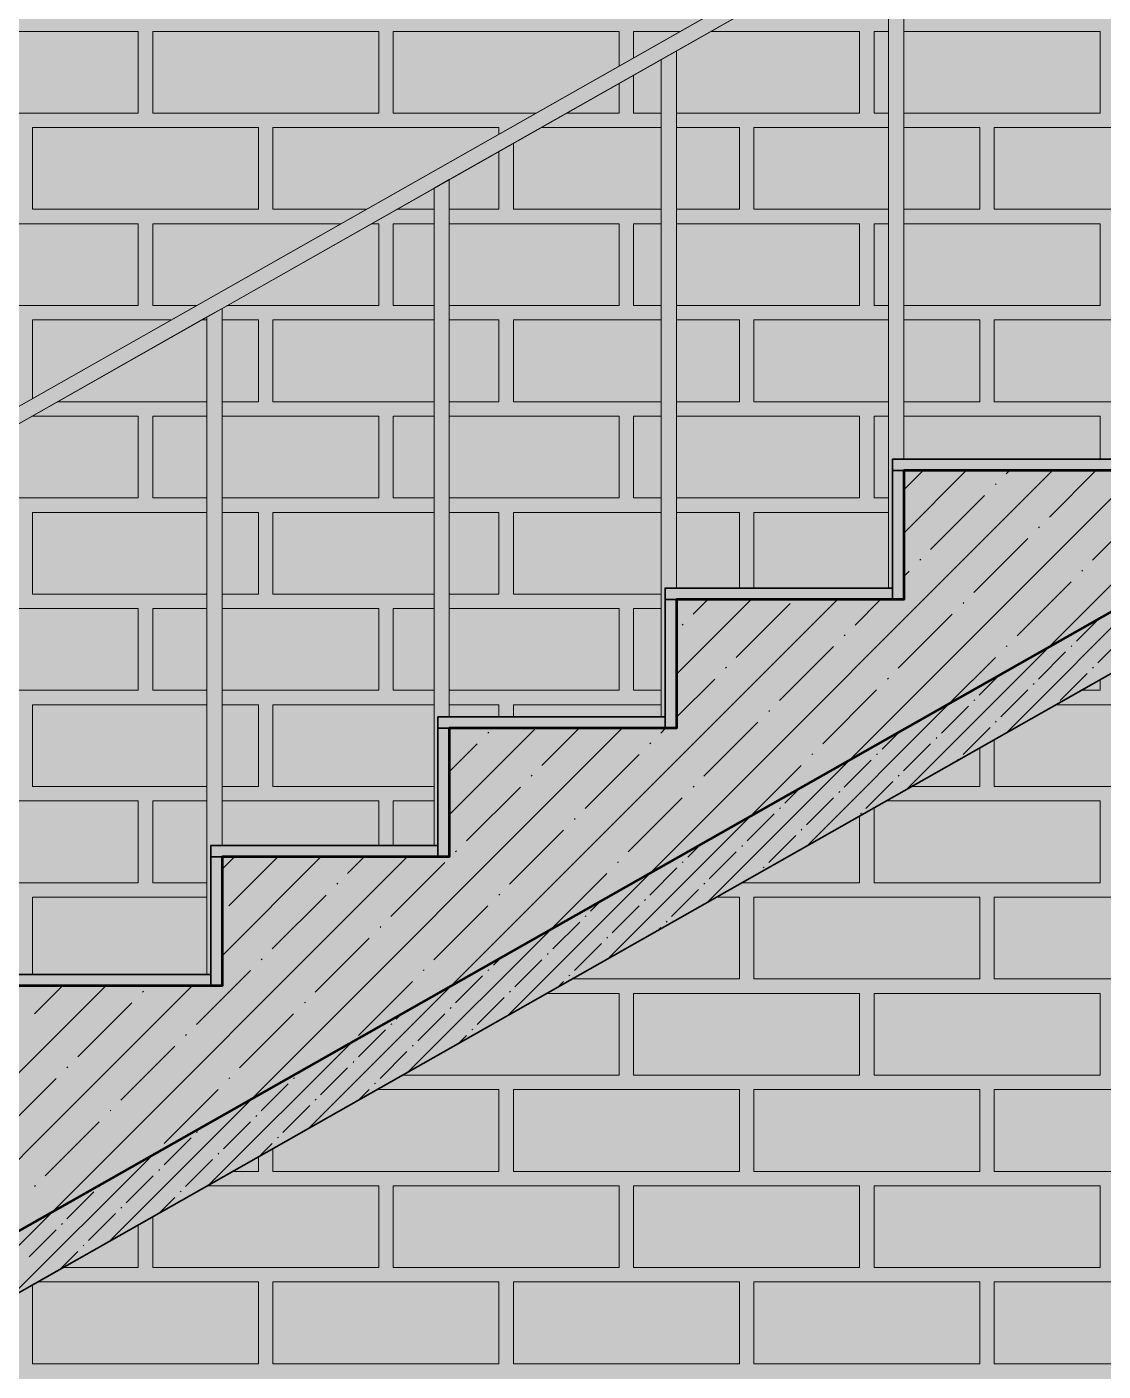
# Model space of a CAD drawing. Header units: millimetres. Extents: x -81576 to 1046824, y -248937 to 691537.
# Drawn here: x -8673 to -5831, y 620032 to 623582 of the extents above; entities that cross this region are included whole.
import ezdxf

# ---------------------------------------------------------------- set-up
doc = ezdxf.new("R2010")
doc.units = ezdxf.units.MM
doc.layers.add('PDF _Геометрия', color=7, linetype='Continuous', true_color=0x1d1d1d)
doc.layers.add('PDF _Сплошная заливка', color=7, linetype='Continuous', true_color=0xffffff)

msp = doc.modelspace()

# ---------------------------------------------------------------- hatches: boundary and pattern name
at = {"layer": 'PDF _Сплошная заливка', "true_color": 0x636466, "transparency": 33554559}
h = msp.add_hatch(color=251, dxfattribs=at)
h.paths.add_polyline_path([(-14198.8, 617839.9), (-46, 617839.9), (-46, 618839.9), (-487.7, 618839.9), (-487.7, 634793.8), (-987.7, 634793.8), (-987.7, 629959.9), (-3957.7, 629959.9), (-3957.7, 629709.9), (-4557.7, 629709.9), (-4557.7, 629409.9), (-5157.7, 629409.9), (-5157.7, 629109.9), (-5757.7, 629109.9), (-5757.7, 628809.9), (-6357.7, 628809.9), (-6357.7, 628509.9), (-6957.7, 628509.9), (-6957.7, 628209.9), (-7557.7, 628209.9), (-7557.7, 627909.9), (-8157.7, 627909.9), (-8157.7, 627609.9), (-8757.7, 627609.9), (-8757.7, 627309.9), (-9357.7, 627309.9), (-9357.7, 627009.9), (-9957.7, 627009.9), (-9957.7, 626709.9), (-10557.7, 626709.9), (-10557.7, 626409.9), (-11157.7, 626409.9), (-11157.7, 626109.9), (-11757.7, 626109.9), (-11757.7, 625579.9), (-18387.7, 625579.9), (-18387.7, 633599.9), (-11037.7, 633599.9), (-11037.7, 634234.5), (-9691.8, 634907.4), (-9784.9, 635093.8), (-9934.9, 634793.8), (-11157.7, 634793.8), (-11157.7, 634509.9), (-11757.7, 634509.9), (-11757.7, 634079.9), (-18387.7, 634079.9), (-18387.7, 634793.8), (-18887.7, 634793.8), (-18887.7, 617839.9), (-18387.7, 617839.9)], flags=0)
h.paths.add_polyline_path([(-9481.2, 618839.9), (-11037.7, 618839.9), (-11037.7, 619074.5), (-4145.8, 622979.9), (-987.7, 622979.9), (-987.7, 618839.9), (-7122.4, 618839.9)], flags=0)
h.paths.add_polyline_path([(-11757.7, 618839.9), (-18387.7, 618839.9), (-18387.7, 625099.9), (-11037.7, 625099.9), (-11037.7, 625834.5), (-3584.2, 629559.9), (-987.7, 629559.9), (-987.7, 623379.9), (-3987.7, 623379.9), (-3987.7, 623429.9), (-4557.7, 623429.9), (-4557.7, 623089.9), (-5157.7, 623089.9), (-5157.7, 622749.9), (-5757.7, 622749.9), (-5757.7, 622409.9), (-6357.7, 622409.9), (-6357.7, 622069.9), (-6957.7, 622069.9), (-6957.7, 621729.9), (-7557.7, 621729.9), (-7557.7, 621389.9), (-8157.7, 621389.9), (-8157.7, 621049.9), (-8757.7, 621049.9), (-8757.7, 620709.9), (-9357.7, 620709.9), (-9357.7, 620369.9), (-9957.7, 620369.9), (-9957.7, 620029.9), (-10557.7, 620029.9), (-10557.7, 619689.9), (-11157.7, 619689.9), (-11157.7, 619349.9), (-11757.7, 619349.9), (-11757.7, 618888.4)], flags=0)
h = msp.add_hatch(color=251, dxfattribs=at)
h.paths.add_polyline_path([(-10812.3, 619039.9), (-3987.7, 619039.9), (-3987.7, 622039.9), (-4487.7, 622039.9), (-4487.7, 622189.9), (-987.7, 622189.9), (-987.7, 622899.9), (-4000.5, 622899.9), (-10751.2, 619074.5)], flags=0)
h.paths.add_polyline_path([(-14247.7, 619039.9), (-11787.7, 619039.9), (-11787.7, 619379.9), (-11197.8, 619379.9), (-11197.8, 621115.6), (-11768, 620792.5), (-11787.7, 620827.3), (-4001.1, 625239.9), (-4260.4, 625239.9), (-4260.4, 625279.9), (-3987.7, 625279.9), (-3987.7, 629203), (-10713.8, 625839.9), (-11026.9, 625839.9), (-11037.7, 625834.5), (-11037.7, 625099.9), (-14247.7, 625099.9), (-14247.7, 620692.2)], flags=0)
h.paths.add_polyline_path([(-10597.8, 619719.9), (-10597.8, 621455.6), (-11157.8, 621138.2), (-11157.8, 619719.9), (-10812.3, 619719.9)], flags=0)
h.paths.add_polyline_path([(-10411.7, 620059.9), (-9997.8, 620059.9), (-9997.8, 621795.6), (-10557.8, 621478.2), (-10557.7, 620059.9)], flags=0)
h.paths.add_polyline_path([(-9481.2, 620399.9), (-9397.8, 620399.9), (-9397.8, 622135.6), (-9957.8, 621818.3), (-9957.7, 620399.9), (-9682.1, 620399.9)], flags=0)
h.paths.add_polyline_path([(-9357.8, 620739.9), (-8797.8, 620739.9), (-8797.8, 622475.6), (-9357.8, 622158.3), (-9357.8, 621049.9)], flags=0)
h.paths.add_polyline_path([(-8288, 621079.9), (-8197.8, 621079.9), (-8197.8, 622815.6), (-8757.8, 622498.3), (-8757.7, 621079.9)], flags=0)
h.paths.add_polyline_path([(-8157.8, 621419.9), (-7597.8, 621419.9), (-7597.8, 623155.7), (-8157.8, 622838.3), (-8157.8, 621729.9)], flags=0)
h.paths.add_polyline_path([(-7407.9, 621759.9), (-6997.8, 621759.9), (-6997.8, 623495.7), (-7557.8, 623178.3), (-7557.7, 621759.9)], flags=0)
h.paths.add_polyline_path([(-6957.7, 622099.9), (-6397.8, 622099.9), (-6397.8, 623835.7), (-6957.8, 623518.4), (-6957.8, 622099.9)], flags=0)
h.paths.add_polyline_path([(-6357.8, 622439.9), (-5797.8, 622439.9), (-5797.8, 624175.7), (-6357.8, 623858.4), (-6357.8, 622667.9)], flags=0)
h.paths.add_polyline_path([(-5197.8, 622779.9), (-5197.8, 624515.7), (-5757.8, 624198.4), (-5757.7, 622779.9)], flags=0)
h.paths.add_polyline_path([(-4597.8, 623119.9), (-4597.8, 624855.8), (-5157.8, 624538.4), (-5157.7, 623119.9), (-4617.7, 623119.9)], flags=0)
h.paths.add_polyline_path([(-4557.7, 623459.9), (-3997.8, 623459.9), (-3997.8, 625195.8), (-4557.8, 624878.4), (-4557.8, 623459.9)], flags=0)
h.paths.add_polyline_path([(-11787.7, 625579.9), (-11757.7, 625579.9), (-11757.7, 625839.9), (-11787.7, 625839.9), (-11787.7, 625599.9)], flags=0)
h.paths.add_polyline_path([(-13747.7, 625839.9), (-12757.7, 625839.9), (-12757.7, 625849.9), (-12723.3, 625849.9), (-12723.3, 625857.9), (-12719.7, 625857.9), (-12718.1, 625877.9), (-12695.7, 625877.9), (-12695, 625857.9), (-12692.1, 625857.9), (-12692.1, 625849.9), (-12657.7, 625849.9), (-12659.2, 626760.5), (-12681.8, 626762.8), (-12693.9, 626770), (-12700.7, 626777.7), (-12705.4, 626787.2), (-12706.7, 626791), (-12706.7, 626807.5), (-12707.5, 626810.6), (-12707.5, 627572.6), (-12707, 627582.5), (-12705.2, 627582.5), (-12704.6, 627585), (-12707.7, 627599.9), (-12703.4, 627617.2), (-12697.6, 627626.1), (-12689.6, 627633.1), (-12682.3, 627636.8), (-12672.5, 627639.3), (-12655.9, 627639.5), (-12621.6, 627639.8), (-12564.4, 627641.5), (-6414.6, 630716.4), (-11786.1, 633402.2), (-11786.1, 633558.6), (-11817.7, 633574.4), (-11817.7, 633599.9), (-14247.7, 633599.9), (-14247.7, 625839.9), (-14168.7, 625839.9)], flags=0)
h.paths.add_polyline_path([(-12429.7, 625839.9), (-11787.7, 625839.9), (-11787.7, 626149.9), (-11753.3, 626149.9), (-11753.3, 626157.9), (-11749.7, 626157.9), (-11748.1, 626177.9), (-11725.7, 626177.9), (-11725, 626157.9), (-11722.1, 626157.9), (-11722.1, 626149.9), (-11687.7, 626149.9), (-11687.7, 627190.4), (-12553.5, 626759.9), (-12617.7, 626759.9), (-12617.7, 625849.9), (-12583.3, 625849.9), (-12583.3, 625857.9), (-12579.7, 625857.9), (-12578.1, 625877.9), (-12555.7, 625877.9), (-12555, 625857.9), (-12552.1, 625857.9), (-12552.1, 625849.9), (-12517.7, 625849.9), (-12517.7, 625839.9)], flags=0)
h.paths.add_polyline_path([(-11547.7, 626139.9), (-11187.7, 626139.9), (-11187.7, 626439.9), (-10587.7, 626439.9), (-10587.7, 626739.9), (-9987.7, 626739.9), (-9987.7, 627049.9), (-9953.3, 627049.9), (-9953.3, 627057.9), (-9949.7, 627057.9), (-9948.1, 627077.9), (-9925.7, 627077.9), (-9925, 627057.9), (-9922.1, 627057.9), (-9922.1, 627049.9), (-9887.7, 627049.9), (-9887.7, 628090.4), (-11647.7, 627210.4), (-11647.7, 626149.9), (-11613.3, 626149.9), (-11613.3, 626157.9), (-11609.7, 626157.9), (-11607.7, 626177.9), (-11585.7, 626177.9), (-11585, 626157.9), (-11582.1, 626157.9), (-11582.1, 626149.9), (-11547.7, 626149.9)], flags=0)
h.paths.add_polyline_path([(-12567.7, 626838.5), (-12566.4, 626840.5), (-11687.7, 627279.9), (-11687.7, 627939.9), (-11675.7, 627941.4), (-11677.5, 627960.8), (-11676.1, 627972.5), (-11676.6, 627979.9), (-11677.3, 627979.9), (-11677.5, 627995.5), (-12553.5, 627559.9), (-12627.8, 627559.9), (-12627.7, 627489.9), (-12617.7, 627489.9), (-12617.7, 626839.8), (-12577.1, 626838.5)], flags=0)
h.paths.add_polyline_path([(-9387.7, 627039.9), (-9387.7, 627339.9), (-8787.7, 627339.9), (-8787.7, 627639.9), (-8187.7, 627639.9), (-8187.7, 627949.9), (-8153.3, 627949.9), (-8153.3, 627957.9), (-8149.7, 627957.9), (-8148.1, 627977.9), (-8125.7, 627977.9), (-8125, 627957.9), (-8122.1, 627957.9), (-8122.1, 627949.9), (-8087.7, 627949.9), (-8087.7, 628990.4), (-9847.7, 628110.4), (-9847.7, 627049.9), (-9813.3, 627049.9), (-9813.3, 627057.9), (-9809.7, 627057.9), (-9808.1, 627077.9), (-9785.7, 627077.9), (-9785, 627057.9), (-9782.1, 627057.9), (-9782.1, 627049.9), (-9747.7, 627049.9), (-9747.7, 627039.9), (-9481.2, 627039.9)], flags=0)
h.paths.add_polyline_path([(-11647.7, 627299.9), (-9887.7, 628179.9), (-9887.7, 628839.9), (-9875.7, 628841.4), (-9877.5, 628860.8), (-9876.1, 628872.5), (-9876.6, 628879.9), (-9877.3, 628879.9), (-9877.5, 628895.5), (-11658, 628005.3), (-11659, 627979.9), (-11660.6, 627979.9), (-11658, 627953.5), (-11657.7, 627939.9), (-11647.7, 627939.9), (-11647.7, 627409.9)], flags=0)
h.paths.add_polyline_path([(-7712.1, 627939.9), (-7587.7, 627939.9), (-7587.7, 628239.9), (-6987.7, 628239.9), (-6987.7, 628539.9), (-6387.7, 628539.9), (-6387.7, 628849.9), (-6353.3, 628849.9), (-6353.3, 628857.9), (-6349.7, 628857.9), (-6348.1, 628877.9), (-6325.7, 628877.9), (-6325, 628857.9), (-6322.1, 628857.9), (-6322.1, 628849.9), (-6287.7, 628849.9), (-6287.7, 629890.4), (-8047.7, 629010.4), (-8047.7, 627949.9), (-8013.3, 627949.9), (-8013.3, 627957.9), (-8009.7, 627957.9), (-8008.1, 627977.9), (-7985.7, 627977.9), (-7985, 627957.9), (-7982.1, 627957.9), (-7982.1, 627949.9), (-7947.7, 627949.9), (-7947.7, 627939.9)], flags=0)
h.paths.add_polyline_path([(-11667.7, 627975.1), (-11665.1, 627979.9), (-11670.7, 627978), (-11670.1, 627977.4)], flags=0)
h.paths.add_polyline_path([(-9847.7, 628199.9), (-8087.7, 629079.9), (-8087.7, 629739.9), (-8075.7, 629741.4), (-8077.5, 629760.8), (-8076.1, 629772.5), (-8076.6, 629779.9), (-8077.3, 629779.9), (-8077.5, 629795.5), (-9858, 628905.3), (-9859, 628879.9), (-9860.6, 628879.9), (-9858, 628853.5), (-9857.7, 628839.9), (-9847.7, 628839.9), (-9847.7, 628235.1)], flags=0)
h.paths.add_polyline_path([(-5787.7, 628839.9), (-5787.7, 629139.9), (-5187.7, 629139.9), (-5187.7, 629439.9), (-4587.7, 629439.9), (-4587.7, 629749.9), (-4553.3, 629749.9), (-4553.3, 629757.9), (-4549.7, 629757.9), (-4548.1, 629777.9), (-4540.8, 629779.5), (-5525.2, 630271.7), (-6247.7, 629910.4), (-6247.7, 628849.9), (-6213.3, 628849.9), (-6213.3, 628857.9), (-6209.7, 628857.9), (-6208.1, 628877.9), (-6185.7, 628877.9), (-6185, 628857.9), (-6182.1, 628857.9), (-6182.1, 628849.9), (-6147.7, 628849.9), (-6147.7, 628839.9), (-5943, 628839.9)], flags=0)
h.paths.add_polyline_path([(-9867.7, 628875.1), (-9865.1, 628879.9), (-9872.7, 628879.9), (-9870.1, 628877.4)], flags=0)
h.paths.add_polyline_path([(-8047.7, 629099.9), (-6287.7, 629979.9), (-6287.7, 630639.9), (-6275.8, 630642), (-6277.5, 630647.9), (-6325.2, 630671.7), (-8058, 629805.3), (-8059, 629779.9), (-8060.6, 629779.9), (-8058, 629753.5), (-8057.7, 629739.9), (-8047.7, 629739.9), (-8047.7, 629610.5)], flags=0)
h.paths.add_polyline_path([(-4321.3, 629739.9), (-4226.1, 629739.9), (-4226.1, 629788.2), (-4386.1, 629868), (-4385, 629757.9), (-4382.1, 629757.9), (-4382.1, 629749.9), (-4347.7, 629748), (-4347.7, 629739.9)], flags=0)
h.paths.add_polyline_path([(-4522.1, 629749.9), (-4487.7, 629749.9), (-4487.7, 629753), (-4525.7, 629772), (-4525, 629757.9), (-4522.1, 629757.9)], flags=0)
h.paths.add_polyline_path([(-4426.1, 629766.9), (-4426.1, 629888), (-4447.7, 629898.7), (-4447.7, 629777.7)], flags=0)
h.paths.add_polyline_path([(-8067.7, 629775.1), (-8065.1, 629779.9), (-8072.7, 629779.9), (-8070.1, 629777.4)], flags=0)
h.paths.add_polyline_path([(-4487.7, 629797.7), (-4487.7, 629918.7), (-4586.1, 629967.8), (-4586.1, 629846.9), (-4528.2, 629818)], flags=0)
h.paths.add_polyline_path([(-4626.1, 629866.9), (-4626.1, 629987.7), (-4786.1, 630067.5), (-4786.1, 629946.9), (-4663.4, 629885.6)], flags=0)
h.paths.add_polyline_path([(-4826.1, 629966.9), (-4826.1, 630087.5), (-4986.1, 630167.3), (-4986.1, 630046.9)], flags=0)
h.paths.add_polyline_path([(-6247.7, 629999.9), (-5614.6, 630316.4), (-6247.7, 630633), (-6247.7, 630023.1)], flags=0)
h.paths.add_polyline_path([(-5026.1, 630066.9), (-5026.1, 630187.2), (-5186.1, 630267), (-5186.1, 630146.9), (-5128.2, 630118)], flags=0)
h.paths.add_polyline_path([(-5226.1, 630166.9), (-5226.1, 630287), (-5360.5, 630354), (-5386.1, 630341.2), (-5386.1, 630246.9), (-5353.3, 630230.5)], flags=0)
h.paths.add_polyline_path([(-5426.1, 630266.9), (-5427, 630320.8), (-5480.5, 630294.1)], flags=0)
h.paths.add_polyline_path([(-5569.9, 630338.8), (-5450.1, 630398.7), (-5586.1, 630466.5), (-5586.1, 630346.9)], flags=0)
h.paths.add_polyline_path([(-5626.1, 630366.9), (-5626.1, 630486.5), (-5786.1, 630566.3), (-5786.1, 630446.9), (-5648.1, 630377.9)], flags=0)
h.paths.add_polyline_path([(-5826.1, 630466.9), (-5826.1, 630586.2), (-5986.1, 630666), (-5986.1, 630546.9), (-5943, 630525.3)], flags=0)
h.paths.add_polyline_path([(-6026.1, 630566.9), (-6026.1, 630686), (-6038.6, 630692.2), (-6186.1, 630692.2), (-6186.1, 630646.9)], flags=0)
h.paths.add_polyline_path([(-6226.1, 630666.9), (-6226.1, 630721.2), (-6258, 630705.3), (-6258, 630682.8), (-6237.9, 630672.8)], flags=0)
h.paths.add_polyline_path([(-6277.3, 630692.5), (-6277.3, 630695.6), (-6280.5, 630694.1)], flags=0)
h.paths.add_polyline_path([(-6369.9, 630738.8), (-6251.1, 630798.2), (-6386.1, 630865.5), (-6385.3, 630746.5)], flags=0)
h.paths.add_polyline_path([(-6426.1, 630766.9), (-6426.1, 630885.4), (-6586.1, 630965.2), (-6586.1, 630846.9), (-6532.7, 630820.2)], flags=0)
h.paths.add_polyline_path([(-6626.1, 630866.9), (-6626.1, 630985.2), (-6786.1, 631065), (-6786.1, 630946.9)], flags=0)
h.paths.add_polyline_path([(-6826.1, 630966.9), (-6826.1, 631084.9), (-6986.1, 631164.7), (-6986.1, 631046.9), (-6928.2, 631018)], flags=0)
h.paths.add_polyline_path([(-7026.1, 631066.9), (-7026.1, 631184.7), (-7186.1, 631264.5), (-7186.1, 631146.9), (-7122.4, 631115)], flags=0)
h.paths.add_polyline_path([(-7226.1, 631166.9), (-7226.1, 631284.4), (-7386.1, 631364.2), (-7386.1, 631246.9)], flags=0)
h.paths.add_polyline_path([(-7426.1, 631266.9), (-7426.1, 631384.2), (-7586.1, 631464), (-7586.1, 631346.9), (-7563.1, 631335.4)], flags=0)
h.paths.add_polyline_path([(-7626.1, 631366.9), (-7626.1, 631483.9), (-7786.1, 631563.7), (-7786.1, 631446.9), (-7712.1, 631409.9)], flags=0)
h.paths.add_polyline_path([(-7826.1, 631466.9), (-7826.1, 631583.7), (-7843.2, 631592.2), (-7986.1, 631592.2), (-7986.1, 631546.9), (-7964.3, 631536)], flags=0)
h.paths.add_polyline_path([(-8026.1, 631566.9), (-8026.1, 631683.4), (-8186.1, 631763.2), (-8186.1, 631646.9), (-8076.7, 631592.2)], flags=0)
h.paths.add_polyline_path([(-8226.1, 631666.9), (-8226.1, 631783.2), (-8386.1, 631863), (-8386.1, 631746.9), (-8301.8, 631704.7)], flags=0)
h.paths.add_polyline_path([(-8426.1, 631766.9), (-8426.1, 631882.9), (-8586.1, 631962.7), (-8586.1, 631846.9)], flags=0)
h.paths.add_polyline_path([(-8626.1, 631866.9), (-8626.1, 631982.6), (-8786.1, 632062.4), (-8786.1, 631946.9), (-8728.2, 631918)], flags=0)
h.paths.add_polyline_path([(-8826.1, 631966.9), (-8826.1, 632082.4), (-8986.1, 632162.2), (-8986.1, 632046.9)], flags=0)
h.paths.add_polyline_path([(-9026.1, 632066.9), (-9026.1, 632182.1), (-9186.1, 632261.9), (-9186.1, 632146.9)], flags=0)
h.paths.add_polyline_path([(-9226.1, 632166.9), (-9226.1, 632281.9), (-9386.1, 632361.7), (-9386.1, 632246.9), (-9363.1, 632235.4)], flags=0)
h.paths.add_polyline_path([(-9426.1, 632266.9), (-9426.1, 632381.6), (-9586.1, 632461.4), (-9586.1, 632346.9), (-9481.2, 632294.4)], flags=0)
h.paths.add_polyline_path([(-9626.1, 632366.9), (-9626.1, 632481.4), (-9647.8, 632492.2), (-9786.1, 632492.2), (-9786.1, 632446.9), (-9776.1, 632441.9)], flags=0)
h.paths.add_polyline_path([(-9826.1, 632466.9), (-9826.1, 632581.1), (-9986.1, 632660.9), (-9986.1, 632546.9), (-9876.7, 632492.2)], flags=0)
h.paths.add_polyline_path([(-10026.1, 632566.9), (-10026.1, 632680.9), (-10186.1, 632760.7), (-10186.1, 632646.9), (-10070.9, 632589.3)], flags=0)
h.paths.add_polyline_path([(-10226.1, 632666.9), (-10226.1, 632780.6), (-10386.1, 632860.4), (-10386.1, 632746.9)], flags=0)
h.paths.add_polyline_path([(-10426.1, 632766.9), (-10426.1, 632880.4), (-10586.1, 632960.1), (-10585.4, 632846.5), (-10528.2, 632818)], flags=0)
h.paths.add_polyline_path([(-10626.1, 632866.9), (-10626.1, 632980.1), (-10786.1, 633059.9), (-10786.1, 632946.9), (-10660.6, 632884.1)], flags=0)
h.paths.add_polyline_path([(-10826.1, 632966.9), (-10826.1, 633079.8), (-10986.1, 633159.6), (-10986.1, 633046.9)], flags=0)
h.paths.add_polyline_path([(-11026.1, 633066.9), (-11026.1, 633179.6), (-11186.1, 633259.4), (-11186.1, 633146.9), (-11163.1, 633135.4)], flags=0)
h.paths.add_polyline_path([(-11226.1, 633166.9), (-11226.1, 633279.3), (-11386.1, 633359.1), (-11386.1, 633246.9), (-11250.3, 633179)], flags=0)
h.paths.add_polyline_path([(-11426.1, 633266.9), (-11426.1, 633379.1), (-11586.1, 633458.9), (-11586.1, 633346.9)], flags=0)
h.paths.add_polyline_path([(-11626.1, 633366.9), (-11626.1, 633472.2), (-11746.1, 633472.2), (-11746.1, 633426.9)], flags=0)
for points in [[(-6397.8, 622099.9), (-6387.7, 622099.9), (-6387.7, 622439.9), (-6357.8, 622439.9), (-6357.8, 623858.4), (-6397.8, 623835.7), (-6397.8, 622409.9)], [(-6987.7, 621759.9), (-6987.7, 622099.9), (-6957.8, 622099.9), (-6957.8, 623518.4), (-6997.8, 623495.7), (-6997.8, 621759.9)], [(-7597.8, 621419.9), (-7587.7, 621419.9), (-7587.7, 621759.9), (-7557.8, 621759.9), (-7557.8, 623178.3), (-7597.8, 623155.7), (-7597.8, 621729.9)], [(-11037.7, 619039.9), (-10812.3, 619039.9), (-4000.5, 622899.9), (-3987.7, 622901.5), (-3987.7, 622979.9), (-4145.8, 622979.9), (-11037.7, 619074.5)], [(-8197.8, 621079.9), (-8187.7, 621079.9), (-8187.7, 621419.9), (-8157.8, 621419.9), (-8157.8, 622838.3), (-8197.8, 622815.6), (-8197.8, 621091.6)], [(-5995.9, 622409.9), (-5787.7, 622410), (-5787.7, 622439.9), (-6387.7, 622439.9), (-6387.7, 622409.9), (-6357.7, 622409.9)], [(-6357.7, 622069.9), (-6357.8, 622409.9), (-6387.7, 622409.9), (-6387.7, 622069.9), (-6357.8, 622069.9)], [(-6391.8, 622069.9), (-6387.7, 622070), (-6387.7, 622099.9), (-6987.7, 622099.9), (-6987.7, 622069.9), (-6397.8, 622069.9)], [(-6963.8, 621729.9), (-6957.7, 621729.9), (-6957.8, 622069.9), (-6987.7, 622069.9), (-6987.7, 621729.9)], [(-6991.8, 621729.9), (-6987.7, 621730), (-6987.7, 621759.9), (-7587.7, 621759.9), (-7587.7, 621729.9), (-6997.8, 621729.9)], [(-7557.7, 621389.9), (-7557.8, 621729.9), (-7587.7, 621729.9), (-7587.7, 621389.9), (-7557.8, 621389.9)], [(-8157.7, 621389.9), (-7587.7, 621390), (-7587.7, 621419.9), (-8187.7, 621419.9), (-8187.7, 621389.9), (-8157.8, 621389.9)], [(-8157.8, 621049.9), (-8157.7, 621049.9), (-8157.8, 621389.9), (-8187.7, 621389.9), (-8187.7, 621049.9), (-8163.8, 621049.9)], [(-8358.6, 621049.9), (-8187.7, 621050), (-8187.7, 621079.9), (-8787.7, 621079.9), (-8787.7, 621049.9), (-8757.7, 621049.9)]]:
    msp.add_hatch(color=251, dxfattribs=at).paths.add_polyline_path(points)

# ---------------------------------------------------------------- linework, layer by layer
at = {"layer": 'PDF _Геометрия', "color": 7, "lineweight": 53}
msp.add_lwpolyline([(-987.7, 629559.9), (-987.7, 623379.9), (-3987.7, 623379.9), (-3987.7, 623429.9), (-4557.7, 623429.9), (-4557.7, 623089.9), (-5157.7, 623089.9), (-5157.7, 622749.9), (-5757.7, 622749.9), (-5757.7, 622409.9), (-6357.7, 622409.9), (-6357.7, 622069.9), (-6957.7, 622069.9), (-6957.7, 621729.9), (-7557.7, 621729.9), (-7557.7, 621389.9), (-8157.7, 621389.9), (-8157.7, 621049.9), (-8757.7, 621049.9), (-8757.7, 620709.9), (-9357.7, 620709.9), (-9357.7, 620369.9), (-9957.7, 620369.9), (-9957.7, 620029.9)], dxfattribs=at)
at = {"layer": 'PDF _Геометрия', "color": 7, "lineweight": 9}
for points in [[(-2860.4, 625279.9), (-4260.4, 625279.9), (-2860.4, 625279.9), (-2860.4, 625239.9), (-3930.5, 625239.9), (-3928, 625235.4), (-3947.7, 625270.2), (-11787.7, 620827.3), (-4001.1, 625239.9), (-4260.4, 625239.9), (-4001.1, 625239.9)], [(-3928, 625235.4), (-11768, 620792.5)], [(-8757.8, 622498.3), (-8197.8, 622815.6), (-8197.8, 621079.9), (-8197.8, 622815.6), (-8157.8, 622838.3), (-7597.8, 623155.7), (-7597.8, 621419.9), (-7597.8, 623155.7), (-7557.8, 623178.3), (-6997.8, 623495.7), (-6997.8, 621759.9), (-6997.8, 623495.7), (-6957.8, 623518.4), (-6957.8, 622099.9), (-6957.8, 623518.4), (-6397.8, 623835.7), (-6397.8, 622099.9), (-6397.8, 623835.7)], [(-6357.8, 623858.4), (-6357.8, 622439.9), (-6357.8, 623858.4)]]:
    msp.add_lwpolyline(points, dxfattribs=at)
at = {"layer": 'PDF _Геометрия', "color": 9, "lineweight": 9, "true_color": 0xcacaca}
for points in [[(-8379.1, 623569.8), (-8976, 623569.8), (-8976, 623353.9), (-8379.1, 623353.9)], [(-7744.1, 623569.8), (-8341, 623569.8), (-8341, 623353.9), (-7744.1, 623353.9)], [(-8061.6, 623315.8), (-8658.5, 623315.8), (-8658.5, 623099.9), (-8061.6, 623099.9)], [(-8379.1, 623061.8), (-8976, 623061.8), (-8976, 622845.9), (-8379.1, 622845.9)], [(-6156.6, 621283.8), (-6753.5, 621283.8), (-6753.5, 621067.9), (-6156.6, 621067.9)], [(-5521.6, 621283.8), (-6118.5, 621283.8), (-6118.5, 621067.9), (-5521.6, 621067.9)], [(-6474.1, 621029.8), (-7071, 621029.8), (-7071, 620813.9), (-6474.1, 620813.9)], [(-5839.1, 621029.8), (-6436, 621029.8), (-6436, 620813.9), (-5839.1, 620813.9)], [(-6791.6, 620775.8), (-7388.5, 620775.8), (-7388.5, 620559.9), (-6791.6, 620559.9)], [(-6156.6, 620775.8), (-6753.5, 620775.8), (-6753.5, 620559.9), (-6156.6, 620559.9)], [(-5521.6, 620775.8), (-6118.5, 620775.8), (-6118.5, 620559.9), (-5521.6, 620559.9)], [(-7109.1, 620521.8), (-7706, 620521.8), (-7706, 620305.9), (-7109.1, 620305.9)], [(-6474.1, 620521.8), (-7071, 620521.8), (-7071, 620305.9), (-6474.1, 620305.9)], [(-5839.1, 620521.8), (-6436, 620521.8), (-6436, 620305.9), (-5839.1, 620305.9)], [(-7426.6, 620267.8), (-8023.5, 620267.8), (-8023.5, 620051.9), (-7426.6, 620051.9)], [(-6791.6, 620267.8), (-7388.5, 620267.8), (-7388.5, 620051.9), (-6791.6, 620051.9)], [(-6156.6, 620267.8), (-6753.5, 620267.8), (-6753.5, 620051.9), (-6156.6, 620051.9)], [(-5521.6, 620267.8), (-6118.5, 620267.8), (-6118.5, 620051.9), (-5521.6, 620051.9)]]:
    msp.add_lwpolyline(points, close=True, dxfattribs=at)
for points in [[(-7109.1, 623478.6), (-7109.1, 623569.8), (-7706, 623569.8), (-7706, 623353.9), (-7329.2, 623353.9)], [(-7071, 623500.2), (-7071, 623569.8), (-6948.2, 623569.8)], [(-6957.8, 623353.9), (-6474.1, 623353.9), (-6474.1, 623569.8), (-6867.1, 623569.8)], [(-6397.8, 623569.8), (-6436, 623569.8), (-6436, 623353.9), (-6397.8, 623353.9)], [(-6357.8, 623353.9), (-5839.1, 623353.9), (-5839.1, 623569.8), (-6357.8, 623569.8)], [(-7071, 623454.2), (-7071, 623353.9), (-6997.8, 623353.9)], [(-7248, 623353.9), (-7109.1, 623353.9), (-7109.1, 623432.6)], [(-7426.6, 623298.7), (-7426.6, 623315.8), (-8023.5, 623315.8), (-8023.5, 623099.9), (-7777.4, 623099.9)], [(-7315.3, 623315.8), (-6997.8, 623315.8)], [(-6957.8, 623099.9), (-6791.6, 623099.9), (-6791.6, 623315.8), (-6957.8, 623315.8)], [(-6397.8, 623315.8), (-6753.5, 623315.8), (-6753.5, 623099.9), (-6397.8, 623099.9)], [(-6357.8, 623099.9), (-6156.6, 623099.9), (-6156.6, 623315.8), (-6357.8, 623315.8)], [(-5797.8, 623315.8), (-6118.5, 623315.8), (-6118.5, 623099.9), (-5797.8, 623099.9)], [(-7388.5, 623274.3), (-7388.5, 623099.9), (-6997.8, 623099.9)], [(-7557.8, 623099.9), (-7426.6, 623099.9), (-7426.6, 623252.7)], [(-7696.3, 623099.9), (-7597.8, 623099.9)], [(-7844.6, 623061.8), (-8341, 623061.8), (-8341, 622845.9), (-8225.6, 622845.9)], [(-8144.5, 622845.9), (-7744.1, 622845.9), (-7744.1, 623061.8), (-7763.5, 623061.8)], [(-7597.8, 623061.8), (-7706, 623061.8), (-7706, 622845.9), (-7597.8, 622845.9)], [(-7557.8, 622845.9), (-7109.1, 622845.9), (-7109.1, 623061.8), (-7557.8, 623061.8)], [(-6997.8, 623061.8), (-7071, 623061.8), (-7071, 622845.9), (-6997.8, 622845.9)], [(-6957.8, 622845.9), (-6474.1, 622845.9), (-6474.1, 623061.8), (-6957.8, 623061.8)], [(-6397.8, 623061.8), (-6436, 623061.8), (-6436, 622845.9), (-6397.8, 622845.9)], [(-6357.8, 622845.9), (-5839.1, 622845.9), (-5839.1, 623061.8), (-6357.8, 623061.8)], [(-8658.5, 622600.6), (-8658.5, 622807.8), (-8292.8, 622807.8)], [(-8211.7, 622807.8), (-8197.8, 622807.8)], [(-8157.8, 622591.9), (-8061.6, 622591.9), (-8061.6, 622807.8), (-8157.8, 622807.8)], [(-7597.8, 622807.8), (-8023.5, 622807.8), (-8023.5, 622591.9), (-7597.8, 622591.9)], [(-7557.8, 622591.9), (-7426.6, 622591.9), (-7426.6, 622807.8), (-7557.8, 622807.8)], [(-6997.8, 622807.8), (-7388.5, 622807.8), (-7388.5, 622591.9), (-6997.8, 622591.9)], [(-6957.8, 622591.9), (-6791.6, 622591.9), (-6791.6, 622807.8), (-6957.8, 622807.8)], [(-6397.8, 622807.8), (-6753.5, 622807.8), (-6753.5, 622591.9), (-6397.8, 622591.9)], [(-6357.8, 622591.9), (-6156.6, 622591.9), (-6156.6, 622807.8), (-6357.8, 622807.8)], [(-5797.8, 622807.8), (-6118.5, 622807.8), (-6118.5, 622591.9), (-5797.8, 622591.9)], [(-8592.7, 622591.9), (-8197.8, 622591.9)], [(-8757.8, 622337.9), (-8379.1, 622337.9), (-8379.1, 622553.8), (-8659.9, 622553.8)], [(-8197.8, 622553.8), (-8341, 622553.8), (-8341, 622337.9), (-8197.8, 622337.9)], [(-8157.8, 622337.9), (-7744.1, 622337.9), (-7744.1, 622553.8), (-8157.8, 622553.8)], [(-7597.8, 622553.8), (-7706, 622553.8), (-7706, 622337.9), (-7597.8, 622337.9)], [(-7557.8, 622337.9), (-7109.1, 622337.9), (-7109.1, 622553.8), (-7557.8, 622553.8)], [(-6997.8, 622553.8), (-7071, 622553.8), (-7071, 622337.9), (-6997.8, 622337.9)], [(-6957.8, 622337.9), (-6474.1, 622337.9), (-6474.1, 622553.8), (-6957.8, 622553.8)], [(-6397.8, 622553.8), (-6436, 622553.8), (-6436, 622337.9), (-6397.8, 622337.9)], [(-6357.8, 622553.8), (-5839.1, 622553.8), (-5839.1, 622439.9)], [(-8197.8, 622299.8), (-8658.5, 622299.8), (-8658.5, 622083.9), (-8197.8, 622083.9)], [(-8157.8, 622083.9), (-8061.6, 622083.9), (-8061.6, 622299.8), (-8157.8, 622299.8)], [(-7597.8, 622299.8), (-8023.5, 622299.8), (-8023.5, 622083.9), (-7597.8, 622083.9)], [(-7557.8, 622083.9), (-7426.6, 622083.9), (-7426.6, 622299.8), (-7557.8, 622299.8)], [(-6997.8, 622299.8), (-7388.5, 622299.8), (-7388.5, 622083.9), (-6997.8, 622083.9)], [(-6957.8, 622299.8), (-6791.6, 622299.8), (-6791.6, 622099.9)], [(-6753.5, 622099.9), (-6753.5, 622299.8), (-6397.8, 622299.8)], [(-8757.8, 621829.9), (-8379.1, 621829.9), (-8379.1, 622045.8), (-8757.8, 622045.8)], [(-8197.8, 622045.8), (-8341, 622045.8), (-8341, 621829.9), (-8197.8, 621829.9)], [(-8157.8, 621829.9), (-7744.1, 621829.9), (-7744.1, 622045.8), (-8157.8, 622045.8)], [(-7597.8, 622045.8), (-7706, 622045.8), (-7706, 621829.9), (-7597.8, 621829.9)], [(-7557.8, 621829.9), (-7109.1, 621829.9), (-7109.1, 622045.8), (-7557.8, 622045.8)], [(-6997.8, 622045.8), (-7071, 622045.8), (-7071, 621829.9), (-6997.8, 621829.9)], [(-5888.7, 621829.9), (-5839.1, 621829.9), (-5839.1, 621858)], [(-8197.8, 621791.8), (-8658.5, 621791.8), (-8658.5, 621575.9), (-8197.8, 621575.9)], [(-8157.8, 621575.9), (-8061.6, 621575.9), (-8061.6, 621791.8), (-8157.8, 621791.8)], [(-7597.8, 621791.8), (-8023.5, 621791.8), (-8023.5, 621575.9), (-7597.8, 621575.9)], [(-7557.8, 621791.8), (-7426.6, 621791.8), (-7426.6, 621759.9)], [(-7388.5, 621759.9), (-7388.5, 621791.8), (-6997.8, 621791.8)], [(-6118.5, 621699.7), (-6118.5, 621575.9), (-5521.6, 621575.9), (-5521.6, 621791.8), (-5956, 621791.8)], [(-6337, 621575.9), (-6156.6, 621575.9), (-6156.6, 621678.1)], [(-8757.8, 621321.9), (-8379.1, 621321.9), (-8379.1, 621537.8), (-8757.8, 621537.8)], [(-8197.8, 621537.8), (-8341, 621537.8), (-8341, 621321.9), (-8197.8, 621321.9)], [(-8157.8, 621537.8), (-7744.1, 621537.8), (-7744.1, 621419.9)], [(-7706, 621419.9), (-7706, 621537.8), (-7597.8, 621537.8)], [(-6436, 621519.8), (-6436, 621321.9), (-5839.1, 621321.9), (-5839.1, 621537.8), (-6404.2, 621537.8)], [(-6785.2, 621321.9), (-6474.1, 621321.9), (-6474.1, 621498.2)], [(-8658.5, 621079.9), (-8658.5, 621283.8), (-8197.8, 621283.8)], [(-7233.4, 621067.9), (-6791.6, 621067.9), (-6791.6, 621283.8), (-6852.4, 621283.8)], [(-7681.7, 620813.9), (-7109.1, 620813.9), (-7109.1, 621029.8), (-7300.7, 621029.8)], [(-8023.5, 620620.2), (-8023.5, 620559.9), (-7426.6, 620559.9), (-7426.6, 620775.8), (-7748.9, 620775.8)], [(-8129.9, 620559.9), (-8061.6, 620559.9), (-8061.6, 620598.6)], [(-8341, 620440.3), (-8341, 620305.9), (-7744.1, 620305.9), (-7744.1, 620521.8), (-8197.2, 620521.8)], [(-8578.2, 620305.9), (-8379.1, 620305.9), (-8379.1, 620418.7)], [(-8658.5, 620260.4), (-8658.5, 620051.9), (-8061.6, 620051.9), (-8061.6, 620267.8), (-8645.4, 620267.8)]]:
    msp.add_lwpolyline(points, dxfattribs=at)
at = {"layer": 'PDF _Геометрия', "color": 7, "lineweight": 35}
for points in [[(-987.7, 623379.9), (-3987.7, 623379.9), (-3987.7, 623429.9), (-4557.7, 623429.9), (-4557.7, 623089.9), (-5157.7, 623089.9), (-5157.7, 622749.9), (-5757.7, 622749.9), (-5757.7, 622409.9), (-6357.7, 622409.9), (-6357.7, 622069.9), (-6957.7, 622069.9), (-6957.7, 621729.9), (-7557.7, 621729.9), (-7557.7, 621389.9), (-8157.7, 621389.9), (-8157.7, 621049.9), (-8757.7, 621049.9), (-8757.7, 620709.9), (-9357.7, 620709.9), (-9357.7, 620369.9), (-9957.7, 620369.9), (-9957.7, 620029.9)], [(-11037.7, 619039.9), (-10812.3, 619039.9), (-4000.5, 622899.9), (-3987.7, 622899.9), (-987.7, 622899.9), (-987.7, 622979.9)]]:
    msp.add_lwpolyline(points, dxfattribs=at)
at = {"layer": 'PDF _Геометрия', "color": 7, "lineweight": 9}
for points in [[(-7557.8, 621759.9), (-7557.8, 623178.3)], [(-8157.8, 621419.9), (-8157.8, 622838.3)]]:
    msp.add_lwpolyline(points, close=True, dxfattribs=at)
at = {"layer": 'PDF _Геометрия', "color": 7, "lineweight": 53}
msp.add_lwpolyline([(-11037.7, 619074.5), (-4145.8, 622979.9), (-987.7, 622979.9), (-987.7, 618839.9), (-11037.7, 618839.9)], close=True, dxfattribs=at)
at = {"layer": 'PDF _Геометрия', "color": 250, "lineweight": 9, "true_color": 0x2c2c2c}
for points in [[(-6875.9, 621270.5), (-6501.3, 621645.1), (-5396.5, 622749.9)], [(-6349.5, 621568.8), (-5974.9, 621943.4), (-5168.4, 622749.9)], [(-7402.2, 620972.2), (-7027.6, 621346.8), (-5964.6, 622409.9)], [(-6357.7, 622244.9), (-6192.7, 622409.9)], [(-6357.7, 622358.9), (-6306.7, 622409.9)], [(-6087, 622401.5), (-6078.6, 622409.9)], [(-5973, 622287.5), (-5850.5, 622409.9)], [(-6286.6, 622201.9), (-6144, 622344.5)], [(-6115.5, 622373), (-6113.2, 622375.4)], [(-5858.9, 622173.4), (-5716.4, 622316)], [(-6001.5, 622258.9), (-5999.1, 622261.3)], [(-6172.6, 622087.9), (-6030, 622230.4)], [(-6086.3, 621717.9), (-5711.7, 622092.5), (-5602.3, 622201.9)], [(-6315.1, 622173.4), (-6312.7, 622175.8)], [(-6357.7, 622130.8), (-6343.6, 622144.9)], [(-5887.4, 622144.9), (-5885.1, 622147.3)], [(-6058.5, 621973.8), (-5915.9, 622116.4)], [(-7928.6, 620674), (-7554, 621048.6), (-6532.7, 622069.9)], [(-6957.7, 621873), (-6760.8, 622069.9)], [(-6913.9, 622030.8), (-6874.8, 622069.9)], [(-6799.8, 621916.8), (-6657.3, 622059.4)], [(-6486.2, 622002.3), (-6418.6, 622069.9)], [(-6201.1, 622059.4), (-6198.7, 622061.7)], [(-6372.1, 621888.3), (-6229.6, 622030.8)], [(-6942.4, 622002.3), (-6940, 622004.7)], [(-5901.7, 621959.6), (-5843.3, 622018)], [(-6514.7, 621973.8), (-6512.3, 621976.2)], [(-5844.7, 621902.5), (-5773.4, 621973.8)], [(-6685.8, 621802.7), (-6543.2, 621945.3)], [(-6612.7, 621419.7), (-6238.1, 621794.3), (-6115.5, 621916.8)], [(-6087, 621945.3), (-6084.6, 621947.7)], [(-6001.5, 621859.8), (-5930.2, 621931.1)], [(-5915.9, 621945.3), (-5913.6, 621947.7)], [(-6828.3, 621888.3), (-6826, 621890.7)], [(-5858.9, 621888.3), (-5856.5, 621890.7)], [(-6957.7, 621758.9), (-6856.9, 621859.8)], [(-6400.7, 621859.8), (-6398.3, 621862.1)], [(-6158.3, 621817), (-6106.5, 621868.8)], [(-6015.7, 621845.5), (-6013.4, 621847.9)], [(-5944.5, 621802.7), (-5873.2, 621874)], [(-6571.7, 621688.7), (-6429.2, 621831.3)], [(-6101.3, 621760), (-6030, 621831.3)], [(-6714.3, 621774.2), (-6711.9, 621776.6)], [(-6258.1, 621717.2), (-6186.8, 621788.5)], [(-6172.6, 621802.7), (-6170.2, 621805.1)], [(-6885.4, 621603.2), (-6742.8, 621745.7)], [(-6115.5, 621745.7), (-6113.2, 621748.1)], [(-8455, 620375.7), (-8080.4, 620750.3), (-7100.8, 621729.9)], [(-7557.7, 621729.2), (-7557, 621729.9)], [(-7557.7, 621501.1), (-7328.9, 621729.9)], [(-7455.6, 621717.2), (-7453.2, 621719.6)], [(-7313, 621631.7), (-7214.8, 621729.9)], [(-6999.4, 621717.2), (-6986.7, 621729.9)], [(-6414.9, 621674.4), (-6369.7, 621719.7)], [(-6272.3, 621702.9), (-6270, 621705.3)], [(-6201.1, 621660.2), (-6129.8, 621731.5)], [(-7557.7, 621615.1), (-7484.1, 621688.7)], [(-7027.9, 621688.7), (-7025.6, 621691.1)], [(-6357.9, 621617.4), (-6286.6, 621688.7)], [(-7199, 621517.6), (-7056.4, 621660.2)], [(-7139, 621121.4), (-6764.4, 621496), (-6628.8, 621631.7)], [(-6600.2, 621660.2), (-6597.9, 621662.6)], [(-6514.7, 621574.6), (-6443.4, 621645.9)], [(-6429.2, 621660.2), (-6426.8, 621662.6)], [(-6215.3, 621645.9), (-6213, 621648.3)], [(-7341.6, 621603.2), (-7339.2, 621605.5)], [(-6372.1, 621603.2), (-6369.8, 621605.5)], [(-7512.6, 621432.1), (-7370.1, 621574.6)], [(-6913.9, 621574.6), (-6911.5, 621577)], [(-6671.5, 621531.9), (-6632.9, 621570.5)], [(-6529, 621560.4), (-6526.6, 621562.8)], [(-6457.7, 621517.6), (-6386.4, 621588.9)], [(-7085, 621403.6), (-6942.4, 621546.1)], [(-6614.5, 621474.9), (-6543.2, 621546.1)], [(-7227.5, 621489.1), (-7225.1, 621491.5)], [(-6771.3, 621432.1), (-6700, 621503.4)], [(-6685.8, 621517.6), (-6683.4, 621520)], [(-6471.9, 621503.4), (-6469.6, 621505.7)], [(-7398.6, 621318), (-7256, 621460.6)], [(-6628.8, 621460.6), (-6626.4, 621463)], [(-6928.1, 621389.3), (-6896, 621421.4)], [(-6785.6, 621417.8), (-6783.2, 621420.2)], [(-6714.3, 621375.1), (-6643, 621446.3)], [(-8981.4, 620077.4), (-8606.8, 620452), (-7668.9, 621389.9)], [(-8157.7, 621357.3), (-8125.1, 621389.9)], [(-8157.7, 621129.2), (-7897, 621389.9)], [(-8139.9, 621261), (-8011, 621389.9)], [(-7826.3, 621346.5), (-7782.9, 621389.9)], [(-7541.1, 621403.6), (-7538.8, 621405.9)], [(-6871.1, 621332.3), (-6799.8, 621403.6)], [(-7712.2, 621232.5), (-7569.7, 621375.1)], [(-7113.5, 621375.1), (-7111.1, 621377.4)], [(-7027.9, 621289.5), (-6956.6, 621360.8)], [(-6942.4, 621375.1), (-6940, 621377.4)], [(-6728.5, 621360.8), (-6726.2, 621363.2)], [(-7854.8, 621318), (-7852.4, 621320.4)], [(-7284.5, 621204), (-7142, 621346.5)], [(-6885.4, 621318), (-6883, 621320.4)], [(-6744.3, 621345.1), (-6742.8, 621346.5)], [(-8025.9, 621147), (-7883.3, 621289.5)], [(-7427.1, 621289.5), (-7424.7, 621291.9)], [(-7042.2, 621275.3), (-7039.8, 621277.6)], [(-6970.9, 621232.5), (-6899.6, 621303.8)], [(-7598.2, 621118.4), (-7455.6, 621261)], [(-7184.7, 621246.8), (-7159.2, 621272.3)], [(-7127.7, 621189.7), (-7056.4, 621261)], [(-7740.7, 621204), (-7738.4, 621206.4)], [(-7284.5, 621147), (-7213.3, 621218.2)], [(-7199, 621232.5), (-7196.6, 621234.9)], [(-6985.2, 621218.2), (-6982.8, 621220.6)], [(-7911.8, 621032.9), (-7769.2, 621175.5)], [(-7665.4, 620823.1), (-7290.8, 621197.7)], [(-7142, 621175.5), (-7139.6, 621177.8)], [(-7007.4, 621196), (-6999.4, 621204)], [(-7298.8, 621132.7), (-7296.4, 621135.1)], [(-7227.5, 621089.9), (-7156.2, 621161.2)], [(-8054.4, 621118.4), (-8052, 621120.8)], [(-7441.4, 621104.2), (-7422.4, 621123.1)], [(-7384.3, 621047.2), (-7313, 621118.4)], [(-8225.4, 620947.4), (-8082.9, 621089.9)], [(-7626.7, 621089.9), (-7624.3, 621092.3)], [(-7541.1, 621004.4), (-7469.9, 621075.7)], [(-7455.6, 621089.9), (-7453.2, 621092.3)], [(-7241.8, 621075.7), (-7239.4, 621078.1)], [(-9507.8, 619779.1), (-9133.2, 620153.7), (-8237, 621049.9)], [(-8757.7, 620757.3), (-8465.1, 621049.9)], [(-8653.1, 620975.9), (-8579.1, 621049.9)], [(-8368, 621032.9), (-8365.6, 621035.3)], [(-7797.8, 620918.9), (-7655.2, 621061.4)], [(-7398.6, 621032.9), (-7396.2, 621035.3)], [(-7270.6, 621046.8), (-7256, 621061.4)], [(-8539.1, 620861.8), (-8396.5, 621004.4)], [(-7940.3, 621004.4), (-7937.9, 621006.8)], [(-7555.4, 620990.1), (-7553, 620992.5)], [(-7484.1, 620947.4), (-7412.8, 621018.7)], [(-8111.4, 620833.3), (-7968.8, 620975.9)], [(-7698, 620961.6), (-7685.6, 620974)], [(-7640.9, 620904.6), (-7569.7, 620975.9)], [(-8254, 620918.9), (-8251.6, 620921.2)], [(-7797.8, 620861.8), (-7726.5, 620933.1)], [(-7712.2, 620947.4), (-7709.9, 620949.7)], [(-7498.4, 620933.1), (-7496, 620935.5)], [(-8425, 620747.8), (-8282.5, 620890.3)], [(-8191.8, 620524.8), (-7817.2, 620899.4)], [(-7655.2, 620890.3), (-7652.8, 620892.7)], [(-7533.8, 620897.7), (-7512.6, 620918.9)], [(-7812, 620847.6), (-7809.6, 620850)], [(-7740.7, 620804.8), (-7669.5, 620876.1)], [(-8567.6, 620833.3), (-8565.2, 620835.7)], [(-7954.6, 620819.1), (-7948.8, 620824.8)], [(-7897.6, 620762), (-7826.3, 620833.3)], [(-8738.7, 620662.3), (-8596.1, 620804.8)], [(-8139.9, 620804.8), (-8137.5, 620807.2)], [(-8054.4, 620719.3), (-7983.1, 620790.6)], [(-7968.8, 620804.8), (-7966.5, 620807.2)], [(-7755, 620790.6), (-7752.6, 620792.9)], [(-8311, 620633.7), (-8168.4, 620776.3)], [(-7911.8, 620747.8), (-7909.4, 620750.2)], [(-7797, 620748.5), (-7769.2, 620776.3)], [(-8453.5, 620719.3), (-8451.2, 620721.6)], [(-7997.3, 620662.3), (-7926.1, 620733.5)], [(-8624.6, 620548.2), (-8482.1, 620690.8)], [(-8154.2, 620619.5), (-8082.9, 620690.8)], [(-8068.6, 620705), (-8066.3, 620707.4)], [(-8311, 620576.7), (-8239.7, 620648)], [(-8225.4, 620662.3), (-8223.1, 620664.6)], [(-8011.6, 620648), (-8009.2, 620650.4)], [(-8339.5, 620605.2), (-8337.1, 620607.6)], [(-8168.4, 620605.2), (-8166, 620607.6)], [(-8060.2, 620599.4), (-8025.9, 620633.7)], [(-8718.2, 620226.5), (-8343.6, 620601.1)], [(-8254, 620519.7), (-8182.7, 620591)], [(-8410.8, 620476.9), (-8339.5, 620548.2)], [(-8325.2, 620562.5), (-8322.9, 620564.8)], [(-8653.1, 620519.7), (-8650.8, 620522.1)], [(-8567.6, 620434.2), (-8496.3, 620505.4)], [(-8482.1, 620519.7), (-8479.7, 620522.1)], [(-8268.2, 620505.4), (-8265.8, 620507.8)], [(-8425, 620462.7), (-8422.7, 620465)], [(-8323.4, 620450.2), (-8282.5, 620491.2)], [(-8510.6, 620377.1), (-8439.3, 620448.4)], [(-8667.4, 620334.4), (-8596.1, 620405.6)], [(-8581.8, 620419.9), (-8579.5, 620422.3)], [(-8524.8, 620362.9), (-8522.5, 620365.2)], [(-8586.6, 620301.1), (-8539.1, 620348.6)]]:
    msp.add_lwpolyline(points, dxfattribs=at)
at = {"layer": 'PDF _Геометрия', "color": 7, "lineweight": 35}
for points in [[(-5787.7, 622439.9), (-6387.7, 622439.9), (-6387.7, 622409.9), (-5787.7, 622409.9)], [(-6387.7, 622409.9), (-6387.7, 622069.9), (-6357.7, 622069.9), (-6357.7, 622409.9)], [(-6387.7, 622099.9), (-6987.7, 622099.9), (-6987.7, 622069.9), (-6387.7, 622069.9)], [(-6987.7, 622069.9), (-6987.7, 621729.9), (-6957.7, 621729.9), (-6957.7, 622069.9)], [(-6987.7, 621759.9), (-7587.7, 621759.9), (-7587.7, 621729.9), (-6987.7, 621729.9)], [(-7587.7, 621729.9), (-7587.7, 621389.9), (-7557.7, 621389.9), (-7557.7, 621729.9)], [(-7587.7, 621419.9), (-8187.7, 621419.9), (-8187.7, 621389.9), (-7587.7, 621389.9)], [(-8187.7, 621389.9), (-8187.7, 621049.9), (-8157.7, 621049.9), (-8157.7, 621389.9)], [(-8187.7, 621079.9), (-8787.7, 621079.9), (-8787.7, 621049.9), (-8187.7, 621049.9)]]:
    msp.add_lwpolyline(points, close=True, dxfattribs=at)
at = {"layer": 'PDF _Сплошная заливка', "lineweight": 35, "transparency": 33554559}
msp.add_solid([(-11768, 620792.5), (-3928, 625235.4), (-11787.7, 620827.3), (-3947.7, 625270.2)], dxfattribs=at)

doc.saveas('drawing.dxf')
